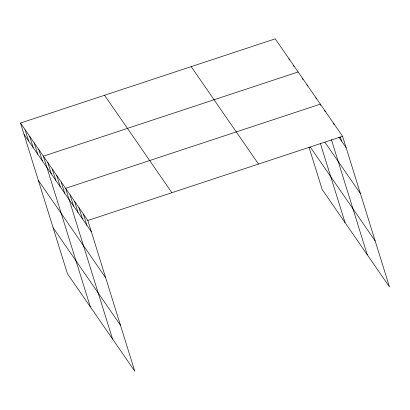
<?xml version="1.0" encoding="UTF-8"?>
<svg xmlns="http://www.w3.org/2000/svg" width="410" height="410" viewBox="0 0 410 410"><rect width="100%" height="100%" fill="white"/><g stroke="black" fill="none" stroke-linecap="round" stroke-linejoin="round"><path stroke-width="0.61" d="M20.5 123.041L87.827 220.483L134.757 371.152L67.43 273.716L20.5 123.041L275.243 38.847L342.57 136.284L389.5 286.959L322.173 189.517L308.976 147.159M298.131 71.975L43.393 156.169L90.323 306.844M87.827 220.483L342.57 136.284M338.916 137.212L346.096 147.6M324.869 142.137L360.416 193.587M310.314 147.098L375.176 240.967M191.178 66.63L258.505 164.072M104.565 95.258L171.892 192.695M24.021 134.352L91.353 231.793M38.345 180.344L105.677 277.78M53.105 227.724L120.432 325.166M340.351 137.001L341.648 141.168M333.684 123.425L334.053 124.614M324.797 110.562L325.166 111.751M320.722 105.324L320.353 104.13L65.61 188.328L112.54 338.998M331.413 139.646L367.283 254.805M315.91 97.698L316.279 98.892M307.023 84.839L307.392 86.028M302.58 78.407L302.949 79.596M320.333 143.249L345.061 222.65M293.555 65.349L293.924 66.543M288.978 58.722L289.347 59.916M83.384 214.051L86.91 225.362M78.94 207.619L82.466 218.93M74.497 201.187L78.023 212.498M70.054 194.755L73.58 206.071M61.167 181.897L64.688 193.207M56.724 175.465L60.244 186.775M52.28 169.033L55.801 180.344M47.837 162.601L51.358 173.912M38.812 149.547L42.338 160.858M34.235 142.921L37.756 154.232M29.658 136.294L33.179 147.605M25.077 129.668L28.603 140.978"/></g></svg>
